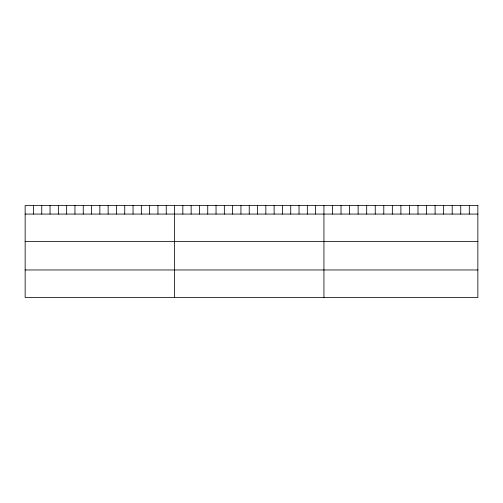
<?xml version="1.0" encoding="UTF-8"?>
<svg xmlns="http://www.w3.org/2000/svg" width="503" height="503" viewBox="0 0 503 503"><rect width="100%" height="100%" fill="white"/><g stroke="black" fill="none" stroke-linecap="round" stroke-linejoin="round"><path stroke-width="0.75" d="M25.15 214.071L477.85 214.071M25.15 241.603L477.85 241.603M25.15 269.966L477.85 269.966M469.299 205.507L469.299 214.071M460.748 205.507L460.748 214.071M452.197 205.507L452.197 214.071M443.646 205.507L443.646 214.071M435.095 205.507L435.095 214.071M426.544 205.507L426.544 214.071M417.993 205.507L417.993 214.071M409.442 205.507L409.442 214.071M400.891 205.507L400.891 214.071M392.34 205.507L392.34 214.071M383.789 205.507L383.789 214.071M375.238 205.507L375.238 214.071M366.687 205.507L366.687 214.071M358.136 205.507L358.136 214.071M349.585 205.507L349.585 214.071M341.034 205.507L341.034 214.071M332.483 205.507L332.483 214.071M323.932 205.507L323.932 297.493M315.632 205.507L315.632 214.071M307.333 205.507L307.333 214.071M299.034 205.507L299.034 214.071M290.734 205.507L290.734 214.071M282.435 205.507L282.435 214.071M274.135 205.507L274.135 214.071M265.836 205.507L265.836 214.071M257.536 205.507L257.536 214.071M249.237 205.507L249.237 214.071M240.937 205.507L240.937 214.071M232.638 205.507L232.638 214.071M224.338 205.507L224.338 214.071M216.039 205.507L216.039 214.071M207.739 205.507L207.739 214.071M199.44 205.507L199.44 214.071M191.14 205.507L191.14 214.071M182.841 205.507L182.841 214.071M174.541 205.507L174.541 297.493M166.242 205.507L166.242 214.071M157.942 205.507L157.942 214.071M149.643 205.507L149.643 214.071M141.343 205.507L141.343 214.071M133.043 205.507L133.043 214.071M124.744 205.507L124.744 214.071M116.445 205.507L116.445 214.071M108.145 205.507L108.145 214.071M99.846 205.507L99.846 214.071M91.546 205.507L91.546 214.071M83.247 205.507L83.247 214.071M74.947 205.507L74.947 214.071M66.648 205.507L66.648 214.071M58.348 205.507L58.348 214.071M50.048 205.507L50.048 214.071M41.749 205.507L41.749 214.071M33.45 205.507L33.45 214.071M477.85 205.507L25.15 205.507L25.15 297.493L477.85 297.493L477.85 205.507"/></g></svg>
